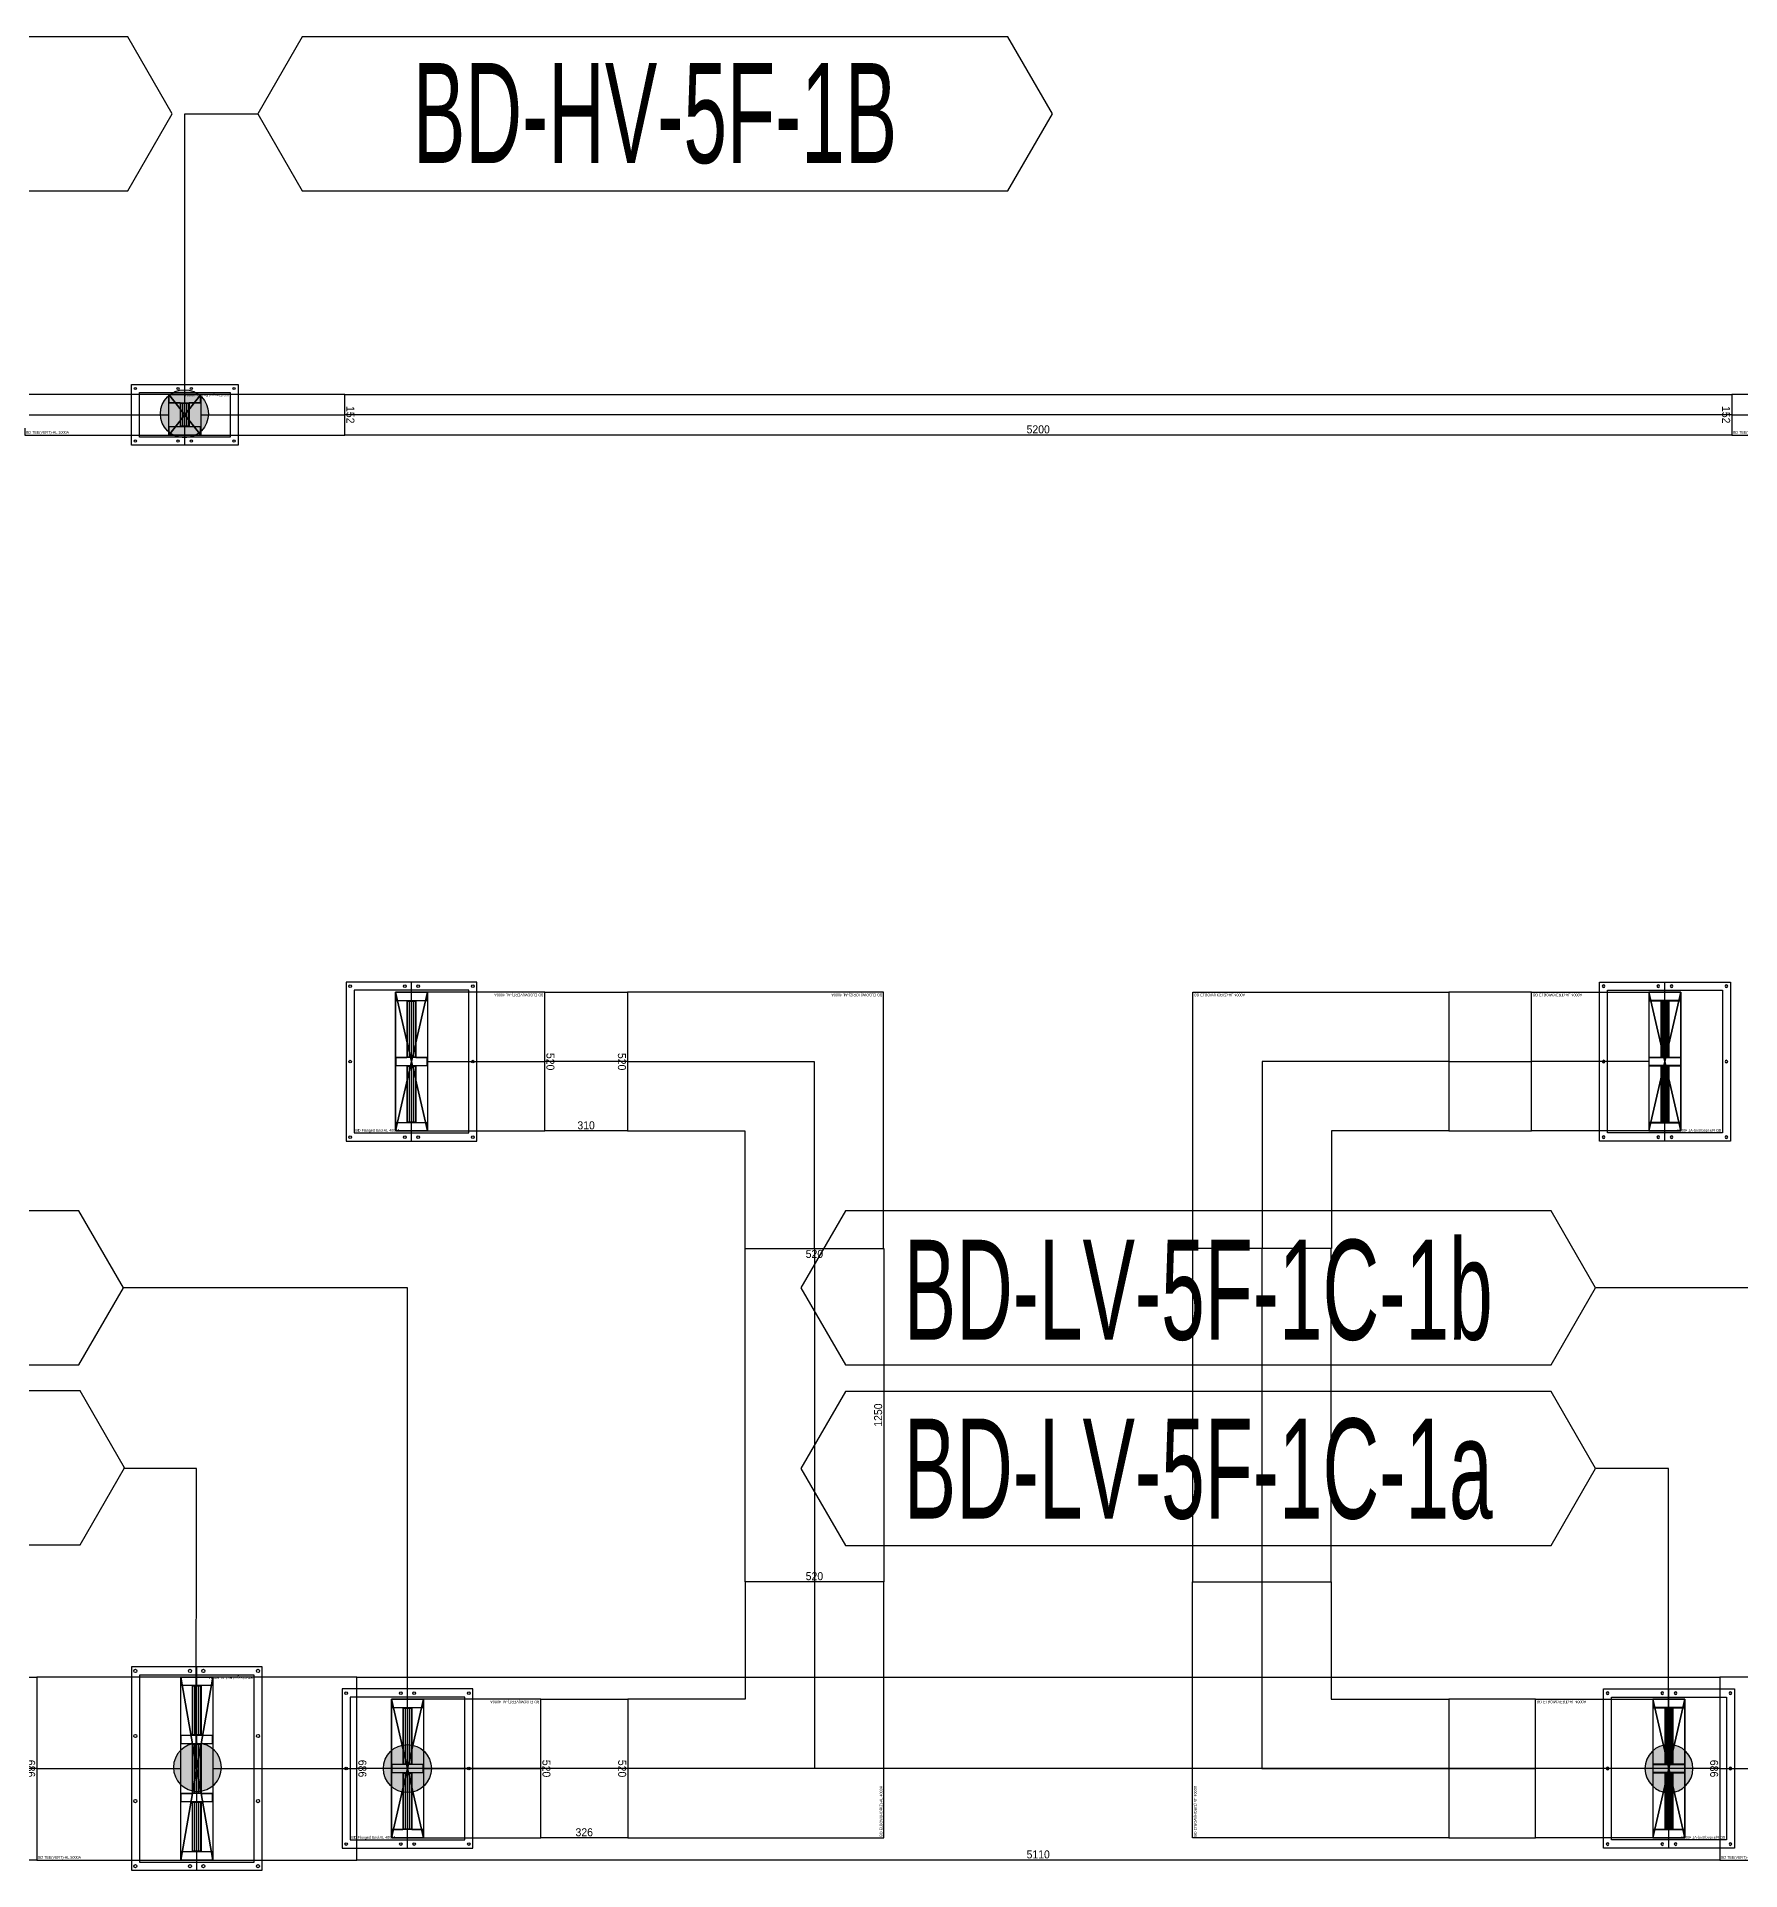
# Model space of a CAD drawing. Header units: millimetres. Extents: x 28486 to 374549, y -351975 to 868946.
# Drawn here: x 141199 to 147586, y 493074 to 499947 of the extents above; entities that cross this region are included whole.
import ezdxf
from ezdxf.enums import TextEntityAlignment as Align

# ---------------------------------------------------------------- set-up
doc = ezdxf.new("R2010")
doc.units = ezdxf.units.MM
doc.header["$LTSCALE"] = 150
doc.layers.get('Defpoints').update_dxf_attribs({"color": 150})
for name, color, linetype in [('-----27 Bus Duct_HV_IT BACK UP B', 3, 'Continuous'), ('-----27 Bus Duct_LV_380-220V', 200, 'Continuous'), ('-----27 Bus Duct_LV_380-220V_IT BACK UP', 2, 'Continuous'), ('-----29 주기', 1, 'Continuous'), ('-----30 Text', 2, 'Continuous'), ('-----99 Cable Schedule', 2, 'Continuous')]:
    doc.layers.add(name, color=color, linetype=linetype)
doc.styles.add('ELEC', font='')
doc.styles.get("Standard").update_dxf_attribs({"font": ''})
doc.styles.get('ELEC').set_extended_font_data('Dotum')
doc.styles.get('Standard').set_extended_font_data('Dotum')
doc.dimstyles.new('전기통신참고용-치수', dxfattribs={"dimscale": 15, "dimtxt": 2, "dimasz": 0, "dimexe": 0, "dimexo": 0, "dimgap": 0.4, "dimtad": 4, "dimdec": 0, "dimzin": 0, "dimdsep": 46, "dimtxsty": 'Standard', "dimblk": 'NONE', "dimcen": 0, "dimse1": 1, "dimse2": 1, "dimsd1": 1, "dimsd2": 1, "dimclrd": 8, "dimclre": 8, "dimclrt": 8, "dimadec": 0, "dimazin": 0, "dimtfac": 1, "dimtdec": 0, "dimtix": 1, "dimtmove": 2, "dimatfit": 0, "dimldrblk": 'NONE', "dimfxl": 2, "dimtolj": 1, "dimtzin": 0, "dimarcsym": 0})

# ---------------------------------------------------------------- blocks, each defined once
blk = doc.blocks.new('*U79')
at = {"color": 0}
blk.add_line((0, 381.5), (0, -381.5), dxfattribs=at)
at = {"color": 1}
for p, q in [((60, 343), (-60, -343)), ((-60, 343), (60, -343))]:
    blk.add_line(p, q, dxfattribs=at)
at = {"color": 0}
for points in [[(-245, -381.5), (245, -381.5), (245, 381.5), (-245, 381.5)], [(-215, -350.5), (215, -350.5), (215, 350.5), (-215, 350.5)]]:
    blk.add_lwpolyline(points, close=True, dxfattribs=at)
at = {"color": 1}
blk.add_lwpolyline([(60, -343), (-60, -343), (-60, 343), (60, 343)], close=True, dxfattribs=at)
for points in [[(-60, 123, -0.4142136), (-58, 125), (-17.2, 125, 0.4142136), (-16.2, 126), (-16.2, 310, 0.4142136), (-17.2, 311), (-58, 311, -0.4142136), (-60, 313), (-60, 343, -0.4142136), (-59, 342), (-59, 313, 0.4142136), (-58, 312), (58, 312, 0.4142136), (59, 313), (59, 342, -0.4142136), (60, 343), (60, 313, -0.4142136), (58, 311), (17.2, 311, 0.4142136), (16.2, 310), (16.2, 126, 0.4142136), (17.2, 125), (58, 125, -0.4142136), (60, 123), (60, 111, -0.4142136), (59, 112), (59, 123, 0.4142136), (58, 124), (-58, 124, 0.4142136), (-59, 123), (-59, 112, -0.4142136), (-60, 111), (-60, 111), (-60, 111), (-60, 111)], [(-15.2, 126), (-15.2, 310, -0.4142136), (-14.2, 311), (14.2, 311, -0.4142136), (15.2, 310), (15.2, 126, -0.4142136), (14.2, 125), (-14.2, 125, -0.4142136)], [(-14.2, 127), (-14.2, 309, -0.4142136), (-13.2, 310), (-8.85, 310, -0.4142136), (-7.85, 309), (-7.85, 127, -0.4142136), (-8.85, 126), (-13.2, 126, -0.4142136)], [(-6.85, 127), (-6.85, 309, -0.4142136), (-5.85, 310), (-1.5, 310, -0.4142136), (-0.5, 309), (-0.5, 127, -0.4142136), (-1.5, 126), (-5.85, 126, -0.4142136)], [(0.5, 127), (0.5, 309, -0.4142136), (1.5, 310), (5.85, 310, -0.4142136), (6.85, 309), (6.85, 127, -0.4142136), (5.85, 126), (1.5, 126, -0.4142136)], [(7.85, 127), (7.85, 309, -0.4142136), (8.85, 310), (13.2, 310, -0.4142136), (14.2, 309), (14.2, 127, -0.4142136), (13.2, 126), (8.85, 126, -0.4142136)], [(-60, -95, -0.4142136), (-58, -93), (-17.2, -93, 0.4142136), (-16.2, -92), (-16.2, 92, 0.4142136), (-17.2, 93), (-58, 93, -0.4142136), (-60, 95), (-60, 109, -0.4142136), (-59, 108), (-59, 95, 0.4142136), (-58, 94), (58, 94, 0.4142136), (59, 95), (59, 108, -0.4142136), (60, 109), (60, 95, -0.4142136), (58, 93), (17.2, 93, 0.4142136), (16.2, 92), (16.2, -92, 0.4142136), (17.2, -93), (58, -93, -0.4142136), (60, -95), (60, -108, -0.4142136), (59, -107), (59, -95, 0.4142136), (58, -94), (-58, -94, 0.4142136), (-59, -95), (-59, -107, -0.4142136), (-60, -108), (-60, -108), (-60, -108), (-60, -108)], [(-15.2, -92), (-15.2, 92, -0.4142136), (-14.2, 93), (14.2, 93, -0.4142136), (15.2, 92), (15.2, -92, -0.4142136), (14.2, -93), (-14.2, -93, -0.4142136)], [(-14.2, -91), (-14.2, 91, -0.4142136), (-13.2, 92), (-8.85, 92, -0.4142136), (-7.85, 91), (-7.85, -91, -0.4142136), (-8.85, -92), (-13.2, -92, -0.4142136)], [(-6.85, -91), (-6.85, 91, -0.4142136), (-5.85, 92), (-1.5, 92, -0.4142136), (-0.5, 91), (-0.5, -91, -0.4142136), (-1.5, -92), (-5.85, -92, -0.4142136)], [(0.5, -91), (0.5, 91, -0.4142136), (1.5, 92), (5.85, 92, -0.4142136), (6.85, 91), (6.85, -91, -0.4142136), (5.85, -92), (1.5, -92, -0.4142136)], [(7.85, -91), (7.85, 91, -0.4142136), (8.85, 92), (13.2, 92, -0.4142136), (14.2, 91), (14.2, -91, -0.4142136), (13.2, -92), (8.85, -92, -0.4142136)], [(-60, -313, -0.4142136), (-58, -311), (-17.2, -311, 0.4142136), (-16.2, -310), (-16.2, -126, 0.4142136), (-17.2, -125), (-58, -125, -0.4142136), (-60, -123), (-60, -110, -0.4142136), (-59, -111), (-59, -123, 0.4142136), (-58, -124), (58, -124, 0.4142136), (59, -123), (59, -111, -0.4142136), (60, -110), (60, -123, -0.4142136), (58, -125), (17.2, -125, 0.4142136), (16.2, -126), (16.2, -310, 0.4142136), (17.2, -311), (58, -311, -0.4142136), (60, -313), (60, -343, -0.4142136), (59, -342), (59, -313, 0.4142136), (58, -312), (-58, -312, 0.4142136), (-59, -313), (-59, -342, -0.4142136), (-60, -343), (-60, -343), (-60, -343), (-60, -343)], [(-15.2, -310), (-15.2, -126, -0.4142136), (-14.2, -125), (14.2, -125, -0.4142136), (15.2, -126), (15.2, -310, -0.4142136), (14.2, -311), (-14.2, -311, -0.4142136)], [(-14.2, -309), (-14.2, -127, -0.4142136), (-13.2, -126), (-8.85, -126, -0.4142136), (-7.85, -127), (-7.85, -309, -0.4142136), (-8.85, -310), (-13.2, -310, -0.4142136)], [(-6.85, -309), (-6.85, -127, -0.4142136), (-5.85, -126), (-1.5, -126, -0.4142136), (-0.5, -127), (-0.5, -309, -0.4142136), (-1.5, -310), (-5.85, -310, -0.4142136)], [(0.5, -309), (0.5, -127, -0.4142136), (1.5, -126), (5.85, -126, -0.4142136), (6.85, -127), (6.85, -309, -0.4142136), (5.85, -310), (1.5, -310, -0.4142136)], [(7.85, -309), (7.85, -127, -0.4142136), (8.85, -126), (13.2, -126, -0.4142136), (14.2, -127), (14.2, -309, -0.4142136), (13.2, -310), (8.85, -310, -0.4142136)]]:
    blk.add_lwpolyline(points, format="xyb", close=True, dxfattribs=at)
at = {"color": 0}
for centre in [(-230, 366), (-25, 366), (25, 366), (230, 366), (-230, 122), (230, 122), (-230, -122), (230, -122), (-230, -366), (-25, -366), (25, -366), (230, -366)]:
    blk.add_circle(centre, 6, dxfattribs=at)
at = {"color": 0, "style": 'ELEC'}
blk.add_text('BD Flanged End-AL 5000A', height=10, dxfattribs=at).set_placement((-210, -340.5), align=Align.MIDDLE_LEFT)
blk = doc.blocks.new('*U287')
at = {"color": 1}
for p, q in [((390, 343), (270, -343)), ((270, 343), (390, -343)), ((-270, 0), (270, 0)), ((390, 0), (930, 0))]:
    blk.add_line(p, q, dxfattribs=at)
at = {"color": 0}
for points in [[(-270, -343), (270, -343), (270, 343), (-270, 343)], [(390, -343), (930, -343), (930, 343), (390, 343)]]:
    blk.add_lwpolyline(points, close=True, dxfattribs=at)
for points in [[(390, 343), (270, 343)], [(270, -343), (390, -343)]]:
    blk.add_lwpolyline(points, dxfattribs=at)
at = {"color": 1}
for points in [[(270, 123, -0.4142136), (272, 125), (312.8, 125, 0.4142136), (313.8, 126), (313.8, 310, 0.4142136), (312.8, 311), (272, 311, -0.4142136), (270, 313), (270, 343, -0.4142136), (271, 342), (271, 313, 0.4142136), (272, 312), (388, 312, 0.4142136), (389, 313), (389, 342, -0.4142136), (390, 343), (390, 313, -0.4142136), (388, 311), (347.2, 311, 0.4142136), (346.2, 310), (346.2, 126, 0.4142136), (347.2, 125), (388, 125, -0.4142136), (390, 123), (390, 111, -0.4142136), (389, 112), (389, 123, 0.4142136), (388, 124), (272, 124, 0.4142136), (271, 123), (271, 112, -0.4142136), (270, 111), (270, 111), (270, 111), (270, 111)], [(314.8, 126), (314.8, 310, -0.4142136), (315.8, 311), (344.2, 311, -0.4142136), (345.2, 310), (345.2, 126, -0.4142136), (344.2, 125), (315.8, 125, -0.4142136)], [(315.8, 127), (315.8, 309, -0.4142136), (316.8, 310), (321.15, 310, -0.4142136), (322.15, 309), (322.15, 127, -0.4142136), (321.15, 126), (316.8, 126, -0.4142136)], [(323.15, 127), (323.15, 309, -0.4142136), (324.15, 310), (328.5, 310, -0.4142136), (329.5, 309), (329.5, 127, -0.4142136), (328.5, 126), (324.15, 126, -0.4142136)], [(330.5, 127), (330.5, 309, -0.4142136), (331.5, 310), (335.85, 310, -0.4142136), (336.85, 309), (336.85, 127, -0.4142136), (335.85, 126), (331.5, 126, -0.4142136)], [(337.85, 127), (337.85, 309, -0.4142136), (338.85, 310), (343.2, 310, -0.4142136), (344.2, 309), (344.2, 127, -0.4142136), (343.2, 126), (338.85, 126, -0.4142136)], [(270, -95, -0.4142136), (272, -93), (312.8, -93, 0.4142136), (313.8, -92), (313.8, 92, 0.4142136), (312.8, 93), (272, 93, -0.4142136), (270, 95), (270, 109, -0.4142136), (271, 108), (271, 95, 0.4142136), (272, 94), (388, 94, 0.4142136), (389, 95), (389, 108, -0.4142136), (390, 109), (390, 95, -0.4142136), (388, 93), (347.2, 93, 0.4142136), (346.2, 92), (346.2, -92, 0.4142136), (347.2, -93), (388, -93, -0.4142136), (390, -95), (390, -108, -0.4142136), (389, -107), (389, -95, 0.4142136), (388, -94), (272, -94, 0.4142136), (271, -95), (271, -107, -0.4142136), (270, -108), (270, -108), (270, -108), (270, -108)], [(314.8, -92), (314.8, 92, -0.4142136), (315.8, 93), (344.2, 93, -0.4142136), (345.2, 92), (345.2, -92, -0.4142136), (344.2, -93), (315.8, -93, -0.4142136)], [(315.8, -91), (315.8, 91, -0.4142136), (316.8, 92), (321.15, 92, -0.4142136), (322.15, 91), (322.15, -91, -0.4142136), (321.15, -92), (316.8, -92, -0.4142136)], [(323.15, -91), (323.15, 91, -0.4142136), (324.15, 92), (328.5, 92, -0.4142136), (329.5, 91), (329.5, -91, -0.4142136), (328.5, -92), (324.15, -92, -0.4142136)], [(330.5, -91), (330.5, 91, -0.4142136), (331.5, 92), (335.85, 92, -0.4142136), (336.85, 91), (336.85, -91, -0.4142136), (335.85, -92), (331.5, -92, -0.4142136)], [(337.85, -91), (337.85, 91, -0.4142136), (338.85, 92), (343.2, 92, -0.4142136), (344.2, 91), (344.2, -91, -0.4142136), (343.2, -92), (338.85, -92, -0.4142136)], [(270, -313, -0.4142136), (272, -311), (312.8, -311, 0.4142136), (313.8, -310), (313.8, -126, 0.4142136), (312.8, -125), (272, -125, -0.4142136), (270, -123), (270, -110, -0.4142136), (271, -111), (271, -123, 0.4142136), (272, -124), (388, -124, 0.4142136), (389, -123), (389, -111, -0.4142136), (390, -110), (390, -123, -0.4142136), (388, -125), (347.2, -125, 0.4142136), (346.2, -126), (346.2, -310, 0.4142136), (347.2, -311), (388, -311, -0.4142136), (390, -313), (390, -343, -0.4142136), (389, -342), (389, -313, 0.4142136), (388, -312), (272, -312, 0.4142136), (271, -313), (271, -342, -0.4142136), (270, -343), (270, -343), (270, -343), (270, -343)], [(314.8, -310), (314.8, -126, -0.4142136), (315.8, -125), (344.2, -125, -0.4142136), (345.2, -126), (345.2, -310, -0.4142136), (344.2, -311), (315.8, -311, -0.4142136)], [(315.8, -309), (315.8, -127, -0.4142136), (316.8, -126), (321.15, -126, -0.4142136), (322.15, -127), (322.15, -309, -0.4142136), (321.15, -310), (316.8, -310, -0.4142136)], [(323.15, -309), (323.15, -127, -0.4142136), (324.15, -126), (328.5, -126, -0.4142136), (329.5, -127), (329.5, -309, -0.4142136), (328.5, -310), (324.15, -310, -0.4142136)], [(330.5, -309), (330.5, -127, -0.4142136), (331.5, -126), (335.85, -126, -0.4142136), (336.85, -127), (336.85, -309, -0.4142136), (335.85, -310), (331.5, -310, -0.4142136)], [(337.85, -309), (337.85, -127, -0.4142136), (338.85, -126), (343.2, -126, -0.4142136), (344.2, -127), (344.2, -309, -0.4142136), (343.2, -310), (338.85, -310, -0.4142136)]]:
    blk.add_lwpolyline(points, format="xyb", close=True, dxfattribs=at)
at = {"color": 0, "style": 'ELEC'}
blk.add_text('BD TEE(VERT)-AL 5000A', height=10, dxfattribs=at).set_placement((-265, -333), align=Align.MIDDLE_LEFT)
blk = doc.blocks.new('*D696')
at = {"layer": 'Defpoints', "color": 0, "transparency": 16777216}
for p in [(0, 3971.3), (686, 3971.3), (686, 3971.3)]:
    blk.add_point(p, dxfattribs=at)
at = {"color": 0, "transparency": 16777216, "insert": (343, 3950.3), "char_height": 30, "attachment_point": 5}
blk.add_mtext('\\A1;{\\C0;686}', dxfattribs=at)
blk = doc.blocks.new('_None')
blk = doc.blocks.new('*D697')
at = {"layer": 'Defpoints', "color": 0, "transparency": 16777216}
for p in [(686, 3971.3), (686, 3971.3), (686, 1781.3)]:
    blk.add_point(p, dxfattribs=at)
at = {"color": 0, "transparency": 16777216, "insert": (665, 2876.3), "char_height": 30, "attachment_point": 5, "rotation": 90}
blk.add_mtext('\\A1;{\\C0;2190}', dxfattribs=at)
blk = doc.blocks.new('*D698')
at = {"layer": 'Defpoints', "color": 0, "transparency": 16777216}
for p in [(0, 1781.3), (686, 1781.3), (686, 1781.3)]:
    blk.add_point(p, dxfattribs=at)
at = {"color": 0, "transparency": 16777216, "insert": (343, 1802.3), "char_height": 30, "attachment_point": 5}
blk.add_mtext('\\A1;{\\C0;686}', dxfattribs=at)
blk = doc.blocks.new('*D692')
at = {"layer": 'Defpoints', "color": 0, "transparency": 16777216}
for p in [(0, 2711.3), (686, 2711.3), (686, 2711.3)]:
    blk.add_point(p, dxfattribs=at)
at = {"color": 0, "transparency": 16777216, "insert": (343, 2690.3), "char_height": 30, "attachment_point": 5}
blk.add_mtext('\\A1;{\\C0;686}', dxfattribs=at)
blk = doc.blocks.new('*D693')
at = {"layer": 'Defpoints', "color": 0, "transparency": 16777216}
for p in [(686, 2711.3), (686, 2711.3), (686, -2398.7)]:
    blk.add_point(p, dxfattribs=at)
at = {"color": 0, "transparency": 16777216, "insert": (665, 156.3), "char_height": 30, "attachment_point": 5, "rotation": 90}
blk.add_mtext('\\A1;{\\C0;5110}', dxfattribs=at)
blk = doc.blocks.new('*D694')
at = {"layer": 'Defpoints', "color": 0, "transparency": 16777216}
for p in [(0, -2398.7), (686, -2398.7), (686, -2398.7)]:
    blk.add_point(p, dxfattribs=at)
at = {"color": 0, "transparency": 16777216, "insert": (343, -2377.7), "char_height": 30, "attachment_point": 5}
blk.add_mtext('\\A1;{\\C0;686}', dxfattribs=at)
blk = doc.blocks.new('A$C9a0ab699')
h = blk.add_hatch(color=0)
edge = h.paths.add_edge_path()
edge.add_arc((0, 0), 64, 720, 1080, ccw=False)
at = {"color": 0}
blk.add_circle((0, 0), 64, dxfattribs=at)
blk = doc.blocks.new('*U66')
at = {"color": 1}
for p, q in [((60, 76), (-60, -76)), ((-60, 76), (60, -76))]:
    blk.add_line(p, q, dxfattribs=at)
at = {"color": 0}
blk.add_line((0, 113.5), (0, -113.5), dxfattribs=at)
for points in [[(200, -113.5), (-200, -113.5), (-200, 113.5), (200, 113.5)], [(170, -83.5), (-170, -83.5), (-170, 83.5), (170, 83.5)]]:
    blk.add_lwpolyline(points, close=True, dxfattribs=at)
at = {"color": 1}
blk.add_lwpolyline([(60, -76), (-60, -76), (-60, 76), (60, 76)], close=True, dxfattribs=at)
for points in [[(-60, -46, -0.4142136), (-58, -44), (-17.2, -44, 0.4142136), (-16.2, -43), (-16.2, 43, 0.4142136), (-17.2, 44), (-58, 44, -0.4142136), (-60, 46), (-60, 76, -0.4142136), (-59, 75), (-59, 46, 0.4142136), (-58, 45), (58, 45, 0.4142136), (59, 46), (59, 75, -0.4142136), (60, 76), (60, 46, -0.4142136), (58, 44), (17.2, 44, 0.4142136), (16.2, 43), (16.2, -43, 0.4142136), (17.2, -44), (58, -44, -0.4142136), (60, -46), (60, -76, -0.4142136), (59, -75), (59, -46, 0.4142136), (58, -45), (-58, -45, 0.4142136), (-59, -46), (-59, -75, -0.4142136), (-60, -76), (-60, -76), (-60, -76), (-60, -76)], [(-15.2, -43), (-15.2, 43, -0.4142136), (-14.2, 44), (14.2, 44, -0.4142136), (15.2, 43), (15.2, -43, -0.4142136), (14.2, -44), (-14.2, -44, -0.4142136)], [(-14.2, -42), (-14.2, 42, -0.4142136), (-13.2, 43), (-8.85, 43, -0.4142136), (-7.85, 42), (-7.85, -42, -0.4142136), (-8.85, -43), (-13.2, -43, -0.4142136)], [(-6.85, -42), (-6.85, 42, -0.4142136), (-5.85, 43), (-1.5, 43, -0.4142136), (-0.5, 42), (-0.5, -42, -0.4142136), (-1.5, -43), (-5.85, -43, -0.4142136)], [(0.5, -42), (0.5, 42, -0.4142136), (1.5, 43), (5.85, 43, -0.4142136), (6.85, 42), (6.85, -42, -0.4142136), (5.85, -43), (1.5, -43, -0.4142136)], [(7.85, -42), (7.85, 42, -0.4142136), (8.85, 43), (13.2, 43, -0.4142136), (14.2, 42), (14.2, -42, -0.4142136), (13.2, -43), (8.85, -43, -0.4142136)]]:
    blk.add_lwpolyline(points, format="xyb", close=True, dxfattribs=at)
at = {"color": 0}
for centre in [(-185, 98.5), (-25, 98.5), (25, 98.5), (185, 98.5), (-185, -98.5), (-25, -98.5), (25, -98.5), (185, -98.5)]:
    blk.add_circle(centre, 4, dxfattribs=at)
at = {"color": 0, "style": 'ELEC'}
blk.add_text('BD Flanged End-AL 1000A', height=10, dxfattribs=at).set_placement((-165, -73.5), align=Align.MIDDLE_LEFT)
blk = doc.blocks.new('*U292')
at = {"color": 1}
for p, q in [((390, 76), (270, -76)), ((270, 76), (390, -76)), ((-270, 0), (270, 0)), ((390, 0), (930, 0))]:
    blk.add_line(p, q, dxfattribs=at)
at = {"color": 0}
for points in [[(-270, -76), (270, -76), (270, 76), (-270, 76)], [(390, -76), (930, -76), (930, 76), (390, 76)]]:
    blk.add_lwpolyline(points, close=True, dxfattribs=at)
for points in [[(390, 76), (270, 76)], [(270, -76), (390, -76)]]:
    blk.add_lwpolyline(points, dxfattribs=at)
at = {"color": 1}
for points in [[(270, -46, -0.4142136), (272, -44), (312.8, -44, 0.4142136), (313.8, -43), (313.8, 43, 0.4142136), (312.8, 44), (272, 44, -0.4142136), (270, 46), (270, 76, -0.4142136), (271, 75), (271, 46, 0.4142136), (272, 45), (388, 45, 0.4142136), (389, 46), (389, 75, -0.4142136), (390, 76), (390, 46, -0.4142136), (388, 44), (347.2, 44, 0.4142136), (346.2, 43), (346.2, -43, 0.4142136), (347.2, -44), (388, -44, -0.4142136), (390, -46), (390, -76, -0.4142136), (389, -75), (389, -46, 0.4142136), (388, -45), (272, -45, 0.4142136), (271, -46), (271, -75, -0.4142136), (270, -76), (270, -76), (270, -76), (270, -76)], [(314.8, -43), (314.8, 43, -0.4142136), (315.8, 44), (344.2, 44, -0.4142136), (345.2, 43), (345.2, -43, -0.4142136), (344.2, -44), (315.8, -44, -0.4142136)], [(315.8, -42), (315.8, 42, -0.4142136), (316.8, 43), (321.15, 43, -0.4142136), (322.15, 42), (322.15, -42, -0.4142136), (321.15, -43), (316.8, -43, -0.4142136)], [(323.15, -42), (323.15, 42, -0.4142136), (324.15, 43), (328.5, 43, -0.4142136), (329.5, 42), (329.5, -42, -0.4142136), (328.5, -43), (324.15, -43, -0.4142136)], [(330.5, -42), (330.5, 42, -0.4142136), (331.5, 43), (335.85, 43, -0.4142136), (336.85, 42), (336.85, -42, -0.4142136), (335.85, -43), (331.5, -43, -0.4142136)], [(337.85, -42), (337.85, 42, -0.4142136), (338.85, 43), (343.2, 43, -0.4142136), (344.2, 42), (344.2, -42, -0.4142136), (343.2, -43), (338.85, -43, -0.4142136)]]:
    blk.add_lwpolyline(points, format="xyb", close=True, dxfattribs=at)
at = {"color": 0, "style": 'ELEC'}
blk.add_text('BD TEE(VERT)-AL 1000A', height=10, dxfattribs=at).set_placement((-265, -66), align=Align.MIDDLE_LEFT)
blk = doc.blocks.new('*D648')
at = {"layer": 'Defpoints', "color": 0, "transparency": 16777216}
for p in [(0, 588), (152, 588), (152, 588)]:
    blk.add_point(p, dxfattribs=at)
at = {"color": 0, "transparency": 16777216, "insert": (76, 567), "char_height": 30, "attachment_point": 5}
blk.add_mtext('\\A1;{\\C0;152}', dxfattribs=at)
blk = doc.blocks.new('*D649')
at = {"layer": 'Defpoints', "color": 0, "transparency": 16777216}
for p in [(152, 588), (152, 588), (152, -4612)]:
    blk.add_point(p, dxfattribs=at)
at = {"color": 0, "transparency": 16777216, "insert": (131, -2012), "char_height": 30, "attachment_point": 5, "rotation": 90}
blk.add_mtext('\\A1;{\\C0;5200}', dxfattribs=at)
blk = doc.blocks.new('*D650')
at = {"layer": 'Defpoints', "color": 0, "transparency": 16777216}
for p in [(0, -4612), (152, -4612), (152, -4612)]:
    blk.add_point(p, dxfattribs=at)
at = {"color": 0, "transparency": 16777216, "insert": (76, -4591), "char_height": 30, "attachment_point": 5}
blk.add_mtext('\\A1;{\\C0;152}', dxfattribs=at)
blk = doc.blocks.new('*U23')
at = {"color": 0}
blk.add_line((0, -298.5), (0, 298.5), dxfattribs=at)
at = {"color": 1}
for p, q in [((60, 260), (-60, -260)), ((-60, 260), (60, -260))]:
    blk.add_line(p, q, dxfattribs=at)
at = {"color": 0}
for points in [[(-245, -298.5), (245, -298.5), (245, 298.5), (-245, 298.5)], [(-215, -267.5), (215, -267.5), (215, 267.5), (-215, 267.5)]]:
    blk.add_lwpolyline(points, close=True, dxfattribs=at)
at = {"color": 1}
blk.add_lwpolyline([(60, -260), (-60, -260), (-60, 260), (60, 260)], close=True, dxfattribs=at)
for points in [[(-60, 14, -0.4142136), (-58, 16), (-17.2, 16, 0.4142136), (-16.2, 17), (-16.2, 227, 0.4142136), (-17.2, 228), (-58, 228, -0.4142136), (-60, 230), (-60, 260, -0.4142136), (-59, 259), (-59, 230, 0.4142136), (-58, 229), (58, 229, 0.4142136), (59, 230), (59, 259, -0.4142136), (60, 260), (60, 230, -0.4142136), (58, 228), (17.2, 228, 0.4142136), (16.2, 227), (16.2, 17, 0.4142136), (17.2, 16), (58, 16, -0.4142136), (60, 14), (60, 2, -0.4142136), (59, 3), (59, 14, 0.4142136), (58, 15), (-58, 15, 0.4142136), (-59, 14), (-59, 3, -0.4142136), (-60, 2), (-60, 2), (-60, 2), (-60, 2)], [(-15.2, 17), (-15.2, 227, -0.4142136), (-14.2, 228), (14.2, 228, -0.4142136), (15.2, 227), (15.2, 17, -0.4142136), (14.2, 16), (-14.2, 16, -0.4142136)], [(-14.2, 18), (-14.2, 226, -0.4142136), (-13.2, 227), (-8.85, 227, -0.4142136), (-7.85, 226), (-7.85, 18, -0.4142136), (-8.85, 17), (-13.2, 17, -0.4142136)], [(-6.85, 18), (-6.85, 226, -0.4142136), (-5.85, 227), (-1.5, 227, -0.4142136), (-0.5, 226), (-0.5, 18, -0.4142136), (-1.5, 17), (-5.85, 17, -0.4142136)], [(0.5, 18), (0.5, 226, -0.4142136), (1.5, 227), (5.85, 227, -0.4142136), (6.85, 226), (6.85, 18, -0.4142136), (5.85, 17), (1.5, 17, -0.4142136)], [(7.85, 18), (7.85, 226, -0.4142136), (8.85, 227), (13.2, 227, -0.4142136), (14.2, 226), (14.2, 18, -0.4142136), (13.2, 17), (8.85, 17, -0.4142136)], [(-60, -230, -0.4142136), (-58, -228), (-17.2, -228, 0.4142136), (-16.2, -227), (-16.2, -17, 0.4142136), (-17.2, -16), (-58, -16, -0.4142136), (-60, -14), (-60, 0, -0.4142136), (-59, -1), (-59, -14, 0.4142136), (-58, -15), (58, -15, 0.4142136), (59, -14), (59, -1, -0.4142136), (60, 0), (60, -14, -0.4142136), (58, -16), (17.2, -16, 0.4142136), (16.2, -17), (16.2, -227, 0.4142136), (17.2, -228), (58, -228, -0.4142136), (60, -230), (60, -260, -0.4142136), (59, -259), (59, -230, 0.4142136), (58, -229), (-58, -229, 0.4142136), (-59, -230), (-59, -259, -0.4142136), (-60, -260), (-60, -260), (-60, -260), (-60, -260)], [(-15.2, -227), (-15.2, -17, -0.4142136), (-14.2, -16), (14.2, -16, -0.4142136), (15.2, -17), (15.2, -227, -0.4142136), (14.2, -228), (-14.2, -228, -0.4142136)], [(-14.2, -226), (-14.2, -18, -0.4142136), (-13.2, -17), (-8.85, -17, -0.4142136), (-7.85, -18), (-7.85, -226, -0.4142136), (-8.85, -227), (-13.2, -227, -0.4142136)], [(-6.85, -226), (-6.85, -18, -0.4142136), (-5.85, -17), (-1.5, -17, -0.4142136), (-0.5, -18), (-0.5, -226, -0.4142136), (-1.5, -227), (-5.85, -227, -0.4142136)], [(0.5, -226), (0.5, -18, -0.4142136), (1.5, -17), (5.85, -17, -0.4142136), (6.85, -18), (6.85, -226, -0.4142136), (5.85, -227), (1.5, -227, -0.4142136)], [(7.85, -226), (7.85, -18, -0.4142136), (8.85, -17), (13.2, -17, -0.4142136), (14.2, -18), (14.2, -226, -0.4142136), (13.2, -227), (8.85, -227, -0.4142136)]]:
    blk.add_lwpolyline(points, format="xyb", close=True, dxfattribs=at)
at = {"color": 0}
for centre in [(-230, 283), (-25, 283), (25, 283), (230, 283), (-230, 0), (230, 0), (-230, -283), (-25, -283), (25, -283), (230, -283)]:
    blk.add_circle(centre, 5, dxfattribs=at)
at = {"color": 0, "style": 'ELEC'}
blk.add_text('BD Flanged End-AL 4000A', height=10, dxfattribs=at).set_placement((-210, -257.5), align=Align.MIDDLE_LEFT)
blk = doc.blocks.new('*U22')
at = {"color": 1}
for p, q in [((340, 260), (220, -260)), ((220, 260), (340, -260))]:
    blk.add_line(p, q, dxfattribs=at)
at = {"color": 0}
blk.add_lwpolyline([(-220, -260), (220, -260), (220, 260), (-220, 260)], close=True, dxfattribs=at)
blk.add_lwpolyline([(220, -260), (340, -260), (340, 260), (220, 260)], dxfattribs=at)
at = {"color": 1}
for points in [[(220, 14, -0.4142136), (222, 16), (262.8, 16, 0.4142136), (263.8, 17), (263.8, 227, 0.4142136), (262.8, 228), (222, 228, -0.4142136), (220, 230), (220, 260, -0.4142136), (221, 259), (221, 230, 0.4142136), (222, 229), (338, 229, 0.4142136), (339, 230), (339, 259, -0.4142136), (340, 260), (340, 230, -0.4142136), (338, 228), (297.2, 228, 0.4142136), (296.2, 227), (296.2, 17, 0.4142136), (297.2, 16), (338, 16, -0.4142136), (340, 14), (340, 2, -0.4142136), (339, 3), (339, 14, 0.4142136), (338, 15), (222, 15, 0.4142136), (221, 14), (221, 3, -0.4142136), (220, 2), (220, 2), (220, 2), (220, 2)], [(264.8, 17), (264.8, 227, -0.4142136), (265.8, 228), (294.2, 228, -0.4142136), (295.2, 227), (295.2, 17, -0.4142136), (294.2, 16), (265.8, 16, -0.4142136)], [(265.8, 18), (265.8, 226, -0.4142136), (266.8, 227), (271.15, 227, -0.4142136), (272.15, 226), (272.15, 18, -0.4142136), (271.15, 17), (266.8, 17, -0.4142136)], [(273.15, 18), (273.15, 226, -0.4142136), (274.15, 227), (278.5, 227, -0.4142136), (279.5, 226), (279.5, 18, -0.4142136), (278.5, 17), (274.15, 17, -0.4142136)], [(280.5, 18), (280.5, 226, -0.4142136), (281.5, 227), (285.85, 227, -0.4142136), (286.85, 226), (286.85, 18, -0.4142136), (285.85, 17), (281.5, 17, -0.4142136)], [(287.85, 18), (287.85, 226, -0.4142136), (288.85, 227), (293.2, 227, -0.4142136), (294.2, 226), (294.2, 18, -0.4142136), (293.2, 17), (288.85, 17, -0.4142136)], [(220, -230, -0.4142136), (222, -228), (262.8, -228, 0.4142136), (263.8, -227), (263.8, -17, 0.4142136), (262.8, -16), (222, -16, -0.4142136), (220, -14), (220, 0, -0.4142136), (221, -1), (221, -14, 0.4142136), (222, -15), (338, -15, 0.4142136), (339, -14), (339, -1, -0.4142136), (340, 0), (340, -14, -0.4142136), (338, -16), (297.2, -16, 0.4142136), (296.2, -17), (296.2, -227, 0.4142136), (297.2, -228), (338, -228, -0.4142136), (340, -230), (340, -260, -0.4142136), (339, -259), (339, -230, 0.4142136), (338, -229), (222, -229, 0.4142136), (221, -230), (221, -259, -0.4142136), (220, -260), (220, -260), (220, -260), (220, -260)], [(264.8, -227), (264.8, -17, -0.4142136), (265.8, -16), (294.2, -16, -0.4142136), (295.2, -17), (295.2, -227, -0.4142136), (294.2, -228), (265.8, -228, -0.4142136)], [(265.8, -226), (265.8, -18, -0.4142136), (266.8, -17), (271.15, -17, -0.4142136), (272.15, -18), (272.15, -226, -0.4142136), (271.15, -227), (266.8, -227, -0.4142136)], [(273.15, -226), (273.15, -18, -0.4142136), (274.15, -17), (278.5, -17, -0.4142136), (279.5, -18), (279.5, -226, -0.4142136), (278.5, -227), (274.15, -227, -0.4142136)], [(280.5, -226), (280.5, -18, -0.4142136), (281.5, -17), (285.85, -17, -0.4142136), (286.85, -18), (286.85, -226, -0.4142136), (285.85, -227), (281.5, -227, -0.4142136)], [(287.85, -226), (287.85, -18, -0.4142136), (288.85, -17), (293.2, -17, -0.4142136), (294.2, -18), (294.2, -226, -0.4142136), (293.2, -227), (288.85, -227, -0.4142136)]]:
    blk.add_lwpolyline(points, format="xyb", close=True, dxfattribs=at)
blk.add_lwpolyline([(220, 0), (-220, 0)], dxfattribs=at)
at = {"color": 0, "style": 'ELEC'}
blk.add_text('BD ELBOW(VERT)-AL 4000A', height=10, dxfattribs=at).set_placement((-215, -250), align=Align.MIDDLE_LEFT)
blk = doc.blocks.new('*U24')
at = {"color": 0}
blk.add_lwpolyline([(-260, -260), (700, -260), (700, 260), (260, 260), (260, 700), (-260, 700)], close=True, dxfattribs=at)
at = {"color": 1}
blk.add_lwpolyline([(700, 0), (0, 0), (0, 700)], dxfattribs=at)
at = {"color": 0, "style": 'ELEC'}
blk.add_text('BD ELBOW(HORIZ)-AL 4000A', height=10, dxfattribs=at).set_placement((-255, -250), align=Align.MIDDLE_LEFT)
blk = doc.blocks.new('*D876')
at = {"layer": 'Defpoints', "color": 0, "transparency": 16777216}
for p in [(0, 3210), (520, 3210), (520, 3210)]:
    blk.add_point(p, dxfattribs=at)
at = {"color": 0, "transparency": 16777216, "insert": (260, 3189), "char_height": 30, "attachment_point": 5}
blk.add_mtext('\\A1;{\\C0;520}', dxfattribs=at)
blk = doc.blocks.new('*D877')
at = {"layer": 'Defpoints', "color": 0, "transparency": 16777216}
for p in [(520, 3210), (520, 3210), (520, 2900)]:
    blk.add_point(p, dxfattribs=at)
at = {"color": 0, "transparency": 16777216, "insert": (499, 3055), "char_height": 30, "attachment_point": 5, "rotation": 90}
blk.add_mtext('\\A1;{\\C0;310}', dxfattribs=at)
blk = doc.blocks.new('*D878')
at = {"layer": 'Defpoints', "color": 0, "transparency": 16777216}
for p in [(0, 2900), (520, 2900), (520, 2900)]:
    blk.add_point(p, dxfattribs=at)
at = {"color": 0, "transparency": 16777216, "insert": (260, 2921), "char_height": 30, "attachment_point": 5}
blk.add_mtext('\\A1;{\\C0;520}', dxfattribs=at)
blk = doc.blocks.new('*D860')
at = {"layer": 'Defpoints', "color": 0, "transparency": 16777216}
for p in [(0, 3226), (520, 3226), (520, 3226)]:
    blk.add_point(p, dxfattribs=at)
at = {"color": 0, "transparency": 16777216, "insert": (260, 3205), "char_height": 30, "attachment_point": 5}
blk.add_mtext('\\A1;{\\C0;520}', dxfattribs=at)
blk = doc.blocks.new('*D861')
at = {"layer": 'Defpoints', "color": 0, "transparency": 16777216}
for p in [(520, 3226), (520, 3226), (520, 2900)]:
    blk.add_point(p, dxfattribs=at)
at = {"color": 0, "transparency": 16777216, "insert": (499, 3063), "char_height": 30, "attachment_point": 5, "rotation": 90}
blk.add_mtext('\\A1;{\\C0;326}', dxfattribs=at)
blk = doc.blocks.new('*D862')
at = {"layer": 'Defpoints', "color": 0, "transparency": 16777216}
for p in [(0, 2900), (520, 2900), (520, 2900)]:
    blk.add_point(p, dxfattribs=at)
at = {"color": 0, "transparency": 16777216, "insert": (260, 2921), "char_height": 30, "attachment_point": 5}
blk.add_mtext('\\A1;{\\C0;520}', dxfattribs=at)
blk = doc.blocks.new('*D30')
at = {"layer": 'Defpoints', "color": 0, "transparency": 16777216}
for p in [(0, 4150), (520, 4150), (520, 4150)]:
    blk.add_point(p, dxfattribs=at)
at = {"color": 0, "transparency": 16777216, "insert": (260, 4129), "char_height": 30, "attachment_point": 5}
blk.add_mtext('\\A1;{\\C0;520}', dxfattribs=at)
blk = doc.blocks.new('*D31')
at = {"layer": 'Defpoints', "color": 0, "transparency": 16777216}
for p in [(520, 4150), (520, 4150), (520, 2900)]:
    blk.add_point(p, dxfattribs=at)
at = {"color": 0, "transparency": 16777216, "insert": (499, 3525), "char_height": 30, "attachment_point": 5, "rotation": 90}
blk.add_mtext('\\A1;{\\C0;1250}', dxfattribs=at)
blk = doc.blocks.new('*D32')
at = {"layer": 'Defpoints', "color": 0, "transparency": 16777216}
for p in [(0, 2900), (520, 2900), (520, 2900)]:
    blk.add_point(p, dxfattribs=at)
at = {"color": 0, "transparency": 16777216, "insert": (260, 2921), "char_height": 30, "attachment_point": 5}
blk.add_mtext('\\A1;{\\C0;520}', dxfattribs=at)
blk = doc.blocks.new('*U695')
at = {"color": 1}
blk.add_line((343, 3971.3), (343, 1781.3), dxfattribs=at)
at = {"color": 0}
blk.add_lwpolyline([(686, 1781.3), (0, 1781.3), (0, 3971.3), (686, 3971.3)], close=True, dxfattribs=at)
for base, p1, p2, override, picture, middle in [((686, 3971.3), (0, 3971.3), (686, 3971.3), {"dimtxsty": 'Standard', "dimclrd": 0, "dimclre": 0, "dimclrt": 0}, '*D696', (343, 3950.3)), ((686, 1781.3), (0, 1781.3), (686, 1781.3), {"dimtad": 1, "dimtxsty": 'Standard', "dimclrd": 0, "dimclre": 0, "dimclrt": 0}, '*D698', (343, 1802.3))]:
    dim = blk.add_linear_dim(base=base, p1=p1, p2=p2, text='{\\C0;<>}', dimstyle='전기통신참고용-치수', override=override, dxfattribs=at)
    dim.commit()
    dim.dimension.update_dxf_attribs({"geometry": picture, "text_midpoint": middle})
dim = blk.add_linear_dim(base=(686, 3971.3), p1=(686, 1781.3), p2=(686, 3971.3), angle=90, text='{\\C0;<>}', dimstyle='전기통신참고용-치수', override={"dimtad": 1, "dimtxsty": 'Standard', "dimclrd": 0, "dimclre": 0, "dimclrt": 0}, dxfattribs=at)
dim.commit()
dim.dimension.update_dxf_attribs({"geometry": '*D697', "text_midpoint": (665, 2876.3)})
blk = doc.blocks.new('*U691')
at = {"color": 1}
blk.add_line((343, 2711.3), (343, -2398.7), dxfattribs=at)
at = {"color": 0}
blk.add_lwpolyline([(686, -2398.7), (0, -2398.7), (0, 2711.3), (686, 2711.3)], close=True, dxfattribs=at)
for base, p1, p2, override, picture, middle in [((686, 2711.3), (0, 2711.3), (686, 2711.3), {"dimtxsty": 'Standard', "dimclrd": 0, "dimclre": 0, "dimclrt": 0}, '*D692', (343, 2690.3)), ((686, -2398.7), (0, -2398.7), (686, -2398.7), {"dimtad": 1, "dimtxsty": 'Standard', "dimclrd": 0, "dimclre": 0, "dimclrt": 0}, '*D694', (343, -2377.7))]:
    dim = blk.add_linear_dim(base=base, p1=p1, p2=p2, text='{\\C0;<>}', dimstyle='전기통신참고용-치수', override=override, dxfattribs=at)
    dim.commit()
    dim.dimension.update_dxf_attribs({"geometry": picture, "text_midpoint": middle})
dim = blk.add_linear_dim(base=(686, 2711.3), p1=(686, -2398.7), p2=(686, 2711.3), angle=90, text='{\\C0;<>}', dimstyle='전기통신참고용-치수', override={"dimtad": 1, "dimtxsty": 'Standard', "dimclrd": 0, "dimclre": 0, "dimclrt": 0}, dxfattribs=at)
dim.commit()
dim.dimension.update_dxf_attribs({"geometry": '*D693', "text_midpoint": (665, 156.3)})
blk = doc.blocks.new('*U647')
at = {"color": 1}
blk.add_line((76, 588), (76, -4612), dxfattribs=at)
at = {"color": 0}
blk.add_lwpolyline([(152, -4612), (0, -4612), (0, 588), (152, 588)], close=True, dxfattribs=at)
for base, p1, p2, override, picture, middle in [((152, 588), (0, 588), (152, 588), {"dimtxsty": 'Standard', "dimclrd": 0, "dimclre": 0, "dimclrt": 0}, '*D648', (76, 567)), ((152, -4612), (0, -4612), (152, -4612), {"dimtad": 1, "dimtxsty": 'Standard', "dimclrd": 0, "dimclre": 0, "dimclrt": 0}, '*D650', (76, -4591))]:
    dim = blk.add_linear_dim(base=base, p1=p1, p2=p2, text='{\\C0;<>}', dimstyle='전기통신참고용-치수', override=override, dxfattribs=at)
    dim.commit()
    dim.dimension.update_dxf_attribs({"geometry": picture, "text_midpoint": middle})
dim = blk.add_linear_dim(base=(152, 588), p1=(152, -4612), p2=(152, 588), angle=90, text='{\\C0;<>}', dimstyle='전기통신참고용-치수', override={"dimtad": 1, "dimtxsty": 'Standard', "dimclrd": 0, "dimclre": 0, "dimclrt": 0}, dxfattribs=at)
dim.commit()
dim.dimension.update_dxf_attribs({"geometry": '*D649', "text_midpoint": (131, -2012)})
blk = doc.blocks.new('*U875')
at = {"color": 1}
blk.add_line((260, 3210), (260, 2900), dxfattribs=at)
at = {"color": 0}
blk.add_lwpolyline([(520, 2900), (0, 2900), (0, 3210), (520, 3210)], close=True, dxfattribs=at)
for base, p1, p2, override, picture, middle in [((520, 3210), (0, 3210), (520, 3210), {"dimtxsty": 'Standard', "dimclrd": 0, "dimclre": 0, "dimclrt": 0}, '*D876', (260, 3189)), ((520, 2900), (0, 2900), (520, 2900), {"dimtad": 1, "dimtxsty": 'Standard', "dimclrd": 0, "dimclre": 0, "dimclrt": 0}, '*D878', (260, 2921))]:
    dim = blk.add_linear_dim(base=base, p1=p1, p2=p2, text='{\\C0;<>}', dimstyle='전기통신참고용-치수', override=override, dxfattribs=at)
    dim.commit()
    dim.dimension.update_dxf_attribs({"geometry": picture, "text_midpoint": middle})
dim = blk.add_linear_dim(base=(520, 3210), p1=(520, 2900), p2=(520, 3210), angle=90, text='{\\C0;<>}', dimstyle='전기통신참고용-치수', override={"dimtad": 1, "dimtxsty": 'Standard', "dimclrd": 0, "dimclre": 0, "dimclrt": 0}, dxfattribs=at)
dim.commit()
dim.dimension.update_dxf_attribs({"geometry": '*D877', "text_midpoint": (499, 3055)})
blk = doc.blocks.new('*U859')
at = {"color": 1}
blk.add_line((260, 3226), (260, 2900), dxfattribs=at)
at = {"color": 0}
blk.add_lwpolyline([(520, 2900), (0, 2900), (0, 3226), (520, 3226)], close=True, dxfattribs=at)
for base, p1, p2, override, picture, middle in [((520, 3226), (0, 3226), (520, 3226), {"dimtxsty": 'Standard', "dimclrd": 0, "dimclre": 0, "dimclrt": 0}, '*D860', (260, 3205)), ((520, 2900), (0, 2900), (520, 2900), {"dimtad": 1, "dimtxsty": 'Standard', "dimclrd": 0, "dimclre": 0, "dimclrt": 0}, '*D862', (260, 2921))]:
    dim = blk.add_linear_dim(base=base, p1=p1, p2=p2, text='{\\C0;<>}', dimstyle='전기통신참고용-치수', override=override, dxfattribs=at)
    dim.commit()
    dim.dimension.update_dxf_attribs({"geometry": picture, "text_midpoint": middle})
dim = blk.add_linear_dim(base=(520, 3226), p1=(520, 2900), p2=(520, 3226), angle=90, text='{\\C0;<>}', dimstyle='전기통신참고용-치수', override={"dimtad": 1, "dimtxsty": 'Standard', "dimclrd": 0, "dimclre": 0, "dimclrt": 0}, dxfattribs=at)
dim.commit()
dim.dimension.update_dxf_attribs({"geometry": '*D861', "text_midpoint": (499, 3063)})
blk = doc.blocks.new('*U29')
at = {"color": 1}
blk.add_line((260, 4150), (260, 2900), dxfattribs=at)
at = {"color": 0}
blk.add_lwpolyline([(520, 2900), (0, 2900), (0, 4150), (520, 4150)], close=True, dxfattribs=at)
for base, p1, p2, override, picture, middle in [((520, 4150), (0, 4150), (520, 4150), {"dimtxsty": 'Standard', "dimclrd": 0, "dimclre": 0, "dimclrt": 0}, '*D30', (260, 4129)), ((520, 2900), (0, 2900), (520, 2900), {"dimtad": 1, "dimtxsty": 'Standard', "dimclrd": 0, "dimclre": 0, "dimclrt": 0}, '*D32', (260, 2921))]:
    dim = blk.add_linear_dim(base=base, p1=p1, p2=p2, text='{\\C0;<>}', dimstyle='전기통신참고용-치수', override=override, dxfattribs=at)
    dim.commit()
    dim.dimension.update_dxf_attribs({"geometry": picture, "text_midpoint": middle})
dim = blk.add_linear_dim(base=(520, 4150), p1=(520, 2900), p2=(520, 4150), angle=90, text='{\\C0;<>}', dimstyle='전기통신참고용-치수', override={"dimtad": 1, "dimtxsty": 'Standard', "dimclrd": 0, "dimclre": 0, "dimclrt": 0}, dxfattribs=at)
dim.commit()
dim.dimension.update_dxf_attribs({"geometry": '*D31', "text_midpoint": (499, 3525)})

msp = doc.modelspace()

# ---------------------------------------------------------------- linework, layer by layer
at = {"layer": '-----29 주기'}
for points in [[(138894.3, 499947.2), (138727.6, 499658.4), (138894.3, 499369.7), (141540.1, 499369.7), (141706.9, 499658.4), (141540.1, 499947.2)], [(142194.3, 499947.2), (142027.6, 499658.4), (142194.3, 499369.7), (144840.1, 499369.7), (145006.9, 499658.4), (144840.1, 499947.2)], [(144230.6, 495546), (144063.8, 495257.2), (144230.6, 494968.5), (146876.4, 494968.5), (147043.1, 495257.2), (146876.4, 495546)], [(138715.6, 494871.3), (138548.8, 494582.6), (138715.6, 494293.8), (141361.4, 494293.8), (141528.1, 494582.6), (141361.4, 494871.3)]]:
    msp.add_lwpolyline(points, close=True, dxfattribs=at)
at = {"layer": '-----29 주기', "elevation": 0}
for points in [[(138711.1, 495546), (138544.3, 495257.2), (138711.1, 494968.5), (141356.9, 494968.5), (141523.6, 495257.2), (141356.9, 495546)], [(144230.6, 494868.5), (144063.8, 494579.7), (144230.6, 494291), (146876.4, 494291), (147043.1, 494579.7), (146876.4, 494868.5)]]:
    msp.add_lwpolyline(points, close=True, dxfattribs=at)
at = {"layer": '-----99 Cable Schedule', "color": 1}
for points in [[(141754.1, 498530.9), (141753.6, 499658.4), (142027.6, 499658.4)], [(148108.1, 493455), (148108.6, 495257.2), (147043.1, 495257.2)], [(141797.1, 493452.2), (141797.6, 494579.7), (141523.6, 494579.7)]]:
    msp.add_lwpolyline(points, dxfattribs=at)
at = {"layer": '-----99 Cable Schedule', "color": 1, "elevation": 0}
for points in [[(142588.6, 493455), (142589.1, 495257.2), (141523.6, 495257.2)], [(147316.6, 493452.2), (147317.1, 494579.7), (147043.1, 494579.7)]]:
    msp.add_lwpolyline(points, dxfattribs=at)

# ---------------------------------------------------------------- block references
at = {"layer": '-----27 Bus Duct_HV_IT BACK UP B'}
for name, p, rotation in [('*U66', (141753.6, 498530), 180), ('*U647', (146965.6, 498606), 270)]:
    msp.add_blockref(name, p, dxfattribs=dict(at, rotation=rotation))
for p in [(141423.6, 498530), (147823.6, 498530)]:
    msp.add_blockref('*U292', p, dxfattribs=at)
at = {"layer": '-----27 Bus Duct_LV_380-220V'}
for name, p in [('*U23', (142603.6, 496105)), ('*U29', (143854.6, 491255)), ('*U23', (142588.6, 493455))]:
    msp.add_blockref(name, p, dxfattribs=at)
for name, p, rotation in [('*U22', (142883.6, 496105), 180), ('*U875', (140203.6, 496365), 270), ('*U24', (144113.6, 496105), 180), ('*U24', (144114.6, 493455), 89.99999999999999), ('*U22', (142868.6, 493455), 180), ('*U859', (140188.6, 493715), 270)]:
    msp.add_blockref(name, p, dxfattribs=dict(at, rotation=rotation))
at = {"layer": '-----27 Bus Duct_LV_380-220V', "xscale": -1}
for name, p, rotation in [('*U24', (145793.6, 496105), 180), ('*U875', (149703.6, 496365), 90), ('*U22', (147023.6, 496105), 180), ('*U24', (145792.6, 493455), 270), ('*U859', (149718.6, 493715), 90), ('*U22', (147038.6, 493455), 180)]:
    msp.add_blockref(name, p, dxfattribs=dict(at, rotation=rotation))
for name, p in [('*U23', (147303.6, 496105)), ('*U29', (146052.6, 491255)), ('*U23', (147318.6, 493455))]:
    msp.add_blockref(name, p, dxfattribs=at)
at = {"layer": '-----27 Bus Duct_LV_380-220V_IT BACK UP'}
for name, p, rotation in [('*U79', (141798.6, 493455), 180), ('*U695', (137227.3, 493798), 270), ('*U691', (144797.3, 493798), 270)]:
    msp.add_blockref(name, p, dxfattribs=dict(at, rotation=rotation))
for p in [(141468.6, 493455), (147778.6, 493455)]:
    msp.add_blockref('*U287', p, dxfattribs=at)
at = {"layer": '-----99 Cable Schedule', "color": 1, "yscale": 1.40625, "zscale": 1.40625}
for p, xscale, rotation in [((141752.6, 498533.6), 1.40625, 89.99999999999999), ((141801.5, 493459.4), -1.40625, 270), ((142588.6, 493455), 1.40625, 89.99999999999999), ((147318.6, 493455), -1.40625, 270)]:
    msp.add_blockref('A$C9a0ab699', p, dxfattribs=dict(at, xscale=xscale, rotation=rotation))

# ---------------------------------------------------------------- texts
at = {"layer": '-----30 Text', "linetype": 'Continuous', "style": 'ELEC', "width": 0.6}
for s, p in [('BD-HV-5F-1B', (143517.2, 499658.4)), ('BD-LV-5F-1C-1b', (145553.5, 495257.2)), ('BD-LV-5F-1C-1a', (145553.5, 494579.7))]:
    msp.add_text(s, height=375, dxfattribs=at).set_placement(p, align=Align.MIDDLE)

doc.saveas('drawing.dxf')
